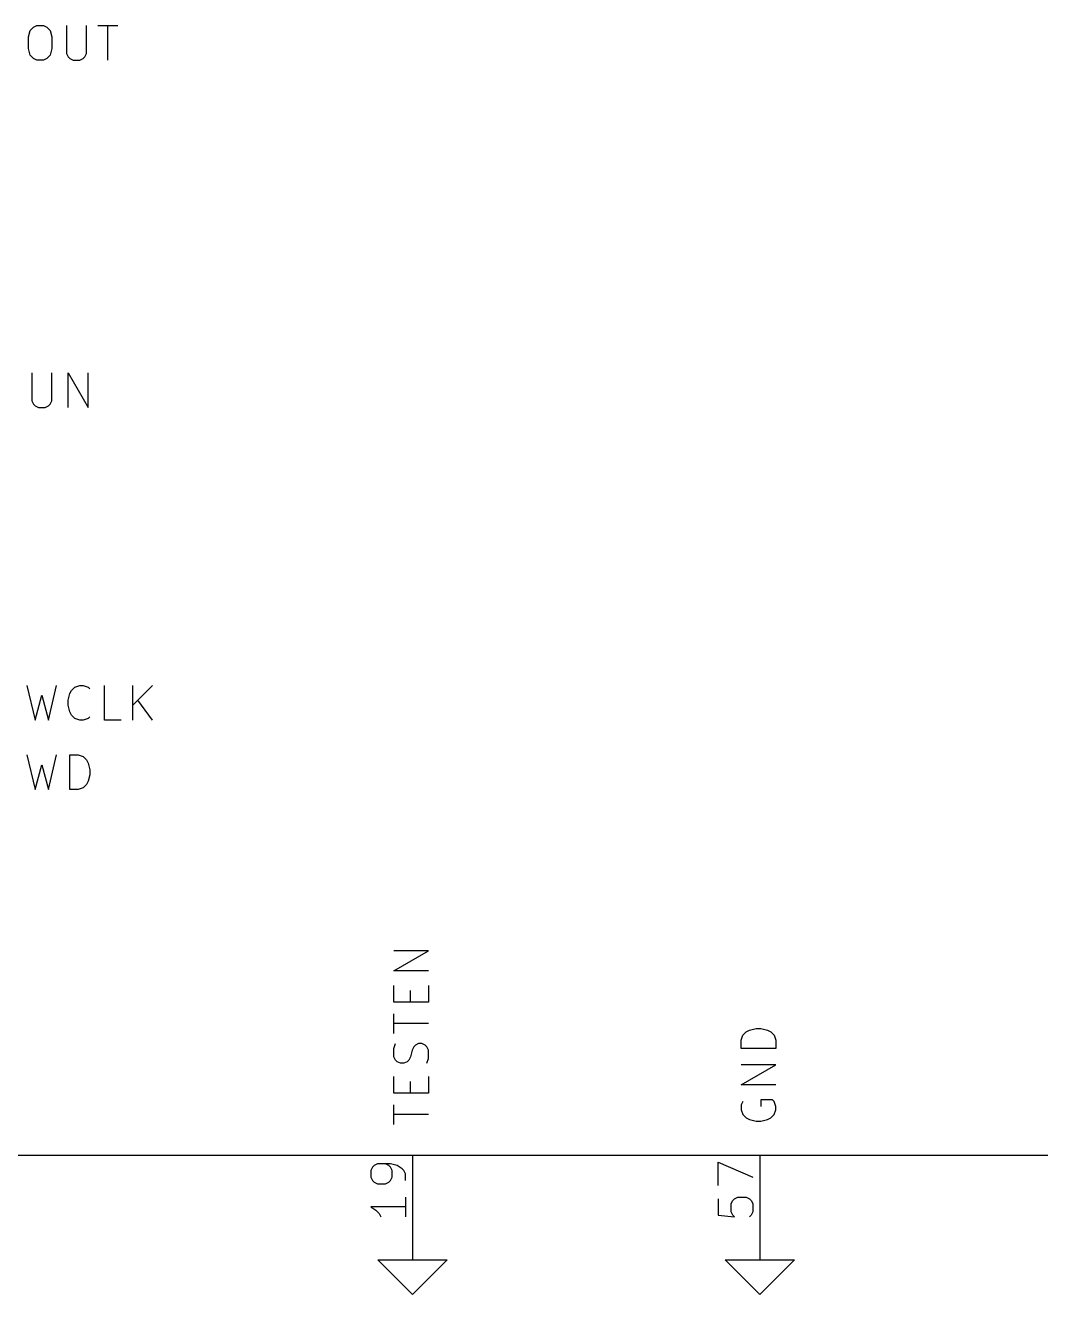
# Model space of a CAD drawing. Extents: x 0.4 to 11.3, y -7.9 to -0.4.
# Drawn here: x 6.693 to 8.154, y -6.2 to -4.373 of the extents above; entities that cross this region are included whole.
import ezdxf

# ---------------------------------------------------------------- set-up
doc = ezdxf.new("R2010")
doc.units = 0
doc.header["$MEASUREMENT"] = 0
for name, color, linetype in [('CYAN2', 4, 'CONTINUOUS'), ('LYELLOW', 51, 'CONTINUOUS'), ('RED2', 1, 'CONTINUOUS'), ('RED3', 11, 'CONTINUOUS')]:
    doc.layers.add(name, color=color, linetype=linetype)

msp = doc.modelspace()

# ---------------------------------------------------------------- linework, layer by layer
at = {"layer": 'CYAN2', "linetype": 'CONTINUOUS'}
for p, q in [((6.6971, -4.3898), (6.6995, -4.3803)), ((6.6971, -4.3898), (6.6995, -4.3803)), ((6.6995, -4.3803), (6.7043, -4.3755)), ((6.6995, -4.3803), (6.7043, -4.3755)), ((6.7043, -4.3755), (6.709, -4.3731)), ((6.7043, -4.3755), (6.709, -4.3731)), ((6.709, -4.3731), (6.7186, -4.3731)), ((6.709, -4.3731), (6.7186, -4.3731)), ((6.7186, -4.3731), (6.7233, -4.3755)), ((6.7186, -4.3731), (6.7233, -4.3755)), ((6.7233, -4.3755), (6.7281, -4.3803)), ((6.7233, -4.3755), (6.7281, -4.3803)), ((6.7281, -4.3803), (6.7305, -4.3898)), ((6.7281, -4.3803), (6.7305, -4.3898)), ((6.7519, -4.3731), (6.7519, -4.4136)), ((6.7519, -4.3731), (6.7519, -4.4136)), ((6.7805, -4.4136), (6.7805, -4.3731)), ((6.7805, -4.4136), (6.7805, -4.3731)), ((6.7971, -4.3731), (6.8257, -4.3731)), ((6.7971, -4.3731), (6.8257, -4.3731)), ((6.8114, -4.4231), (6.8114, -4.3731)), ((6.8114, -4.4231), (6.8114, -4.3731)), ((6.6971, -4.4065), (6.6971, -4.3898)), ((6.6971, -4.4065), (6.6971, -4.3898)), ((6.7305, -4.3898), (6.7305, -4.4065)), ((6.7305, -4.3898), (6.7305, -4.4065)), ((6.6995, -4.416), (6.6971, -4.4065)), ((6.6995, -4.416), (6.6971, -4.4065)), ((6.7043, -4.4208), (6.6995, -4.416)), ((6.7043, -4.4208), (6.6995, -4.416)), ((6.709, -4.4231), (6.7043, -4.4208)), ((6.709, -4.4231), (6.7043, -4.4208)), ((6.7233, -4.4208), (6.7186, -4.4231)), ((6.7233, -4.4208), (6.7186, -4.4231)), ((6.7281, -4.416), (6.7233, -4.4208)), ((6.7281, -4.416), (6.7233, -4.4208)), ((6.7305, -4.4065), (6.7281, -4.416)), ((6.7305, -4.4065), (6.7281, -4.416)), ((6.7519, -4.4136), (6.7543, -4.4184)), ((6.7519, -4.4136), (6.7543, -4.4184)), ((6.7543, -4.4184), (6.7567, -4.4208)), ((6.7543, -4.4184), (6.7567, -4.4208)), ((6.7567, -4.4208), (6.7614, -4.4231)), ((6.7567, -4.4208), (6.7614, -4.4231)), ((6.7709, -4.4231), (6.7757, -4.4208)), ((6.7709, -4.4231), (6.7757, -4.4208)), ((6.7757, -4.4208), (6.7781, -4.4184)), ((6.7757, -4.4208), (6.7781, -4.4184)), ((6.7781, -4.4184), (6.7805, -4.4136)), ((6.7781, -4.4184), (6.7805, -4.4136)), ((6.7186, -4.4231), (6.709, -4.4231)), ((6.7186, -4.4231), (6.709, -4.4231)), ((6.7614, -4.4231), (6.7709, -4.4231)), ((6.7614, -4.4231), (6.7709, -4.4231)), ((6.7019, -4.8731), (6.7019, -4.9136)), ((6.7019, -4.8731), (6.7019, -4.9136)), ((6.7305, -4.9136), (6.7305, -4.8731)), ((6.7305, -4.9136), (6.7305, -4.8731)), ((6.7543, -4.9231), (6.7543, -4.8731)), ((6.7543, -4.8731), (6.7829, -4.9231)), ((6.7543, -4.9231), (6.7543, -4.8731)), ((6.7543, -4.8731), (6.7829, -4.9231)), ((6.7829, -4.9231), (6.7829, -4.8731)), ((6.7829, -4.9231), (6.7829, -4.8731)), ((6.7019, -4.9136), (6.7043, -4.9184)), ((6.7019, -4.9136), (6.7043, -4.9184)), ((6.7281, -4.9184), (6.7305, -4.9136)), ((6.7281, -4.9184), (6.7305, -4.9136)), ((6.7043, -4.9184), (6.7067, -4.9208)), ((6.7043, -4.9184), (6.7067, -4.9208)), ((6.7067, -4.9208), (6.7114, -4.9231)), ((6.7067, -4.9208), (6.7114, -4.9231)), ((6.7114, -4.9231), (6.7209, -4.9231)), ((6.7114, -4.9231), (6.7209, -4.9231)), ((6.7209, -4.9231), (6.7257, -4.9208)), ((6.7209, -4.9231), (6.7257, -4.9208)), ((6.7257, -4.9208), (6.7281, -4.9184)), ((6.7257, -4.9208), (6.7281, -4.9184)), ((6.6948, -5.3231), (6.7067, -5.3731)), ((6.6948, -5.3231), (6.7067, -5.3731)), ((6.7257, -5.3731), (6.7376, -5.3231)), ((6.7257, -5.3731), (6.7376, -5.3231)), ((6.7567, -5.335), (6.759, -5.3303)), ((6.7567, -5.335), (6.759, -5.3303)), ((6.759, -5.3303), (6.7638, -5.3255)), ((6.759, -5.3303), (6.7638, -5.3255)), ((6.7638, -5.3255), (6.7709, -5.3231)), ((6.7638, -5.3255), (6.7709, -5.3231)), ((6.7709, -5.3231), (6.7757, -5.3231)), ((6.7709, -5.3231), (6.7757, -5.3231)), ((6.7757, -5.3231), (6.7829, -5.3255)), ((6.7757, -5.3231), (6.7829, -5.3255)), ((6.7829, -5.3255), (6.7852, -5.3279)), ((6.7829, -5.3255), (6.7852, -5.3279)), ((6.8067, -5.3731), (6.8067, -5.3231)), ((6.8067, -5.3731), (6.8067, -5.3231)), ((6.8471, -5.3731), (6.8471, -5.3231)), ((6.8757, -5.3231), (6.8471, -5.3517)), ((6.8471, -5.3731), (6.8471, -5.3231)), ((6.8757, -5.3231), (6.8471, -5.3517)), ((6.7067, -5.3731), (6.7162, -5.3374)), ((6.7067, -5.3731), (6.7162, -5.3374)), ((6.7162, -5.3374), (6.7257, -5.3731)), ((6.7162, -5.3374), (6.7257, -5.3731)), ((6.7543, -5.3446), (6.7567, -5.335)), ((6.7543, -5.3446), (6.7567, -5.335)), ((6.7543, -5.3517), (6.7543, -5.3446)), ((6.7543, -5.3517), (6.7543, -5.3446)), ((6.7567, -5.3612), (6.7543, -5.3517)), ((6.7567, -5.3612), (6.7543, -5.3517)), ((6.8757, -5.3731), (6.8543, -5.3446)), ((6.8757, -5.3731), (6.8543, -5.3446)), ((6.759, -5.366), (6.7567, -5.3612)), ((6.759, -5.366), (6.7567, -5.3612)), ((6.7638, -5.3708), (6.759, -5.366)), ((6.7638, -5.3708), (6.759, -5.366)), ((6.7709, -5.3731), (6.7638, -5.3708)), ((6.7709, -5.3731), (6.7638, -5.3708)), ((6.7829, -5.3708), (6.7757, -5.3731)), ((6.7829, -5.3708), (6.7757, -5.3731)), ((6.7852, -5.3684), (6.7829, -5.3708)), ((6.7852, -5.3684), (6.7829, -5.3708)), ((6.7757, -5.3731), (6.7709, -5.3731)), ((6.7757, -5.3731), (6.7709, -5.3731)), ((6.8305, -5.3731), (6.8067, -5.3731)), ((6.8305, -5.3731), (6.8067, -5.3731)), ((6.6948, -5.4231), (6.7067, -5.4731)), ((6.6948, -5.4231), (6.7067, -5.4731)), ((6.7257, -5.4731), (6.7376, -5.4231)), ((6.7257, -5.4731), (6.7376, -5.4231)), ((6.7567, -5.4731), (6.7567, -5.4231)), ((6.7567, -5.4231), (6.7686, -5.4231)), ((6.7567, -5.4731), (6.7567, -5.4231)), ((6.7567, -5.4231), (6.7686, -5.4231)), ((6.7686, -5.4231), (6.7757, -5.4255)), ((6.7686, -5.4231), (6.7757, -5.4255)), ((6.7757, -5.4255), (6.7805, -5.4303)), ((6.7757, -5.4255), (6.7805, -5.4303)), ((6.7067, -5.4731), (6.7162, -5.4374)), ((6.7067, -5.4731), (6.7162, -5.4374)), ((6.7162, -5.4374), (6.7257, -5.4731)), ((6.7162, -5.4374), (6.7257, -5.4731)), ((6.7805, -5.4303), (6.7829, -5.435)), ((6.7805, -5.4303), (6.7829, -5.435)), ((6.7829, -5.435), (6.7852, -5.4446)), ((6.7829, -5.435), (6.7852, -5.4446)), ((6.7829, -5.4612), (6.7805, -5.466)), ((6.7829, -5.4612), (6.7805, -5.466)), ((6.7852, -5.4517), (6.7829, -5.4612)), ((6.7852, -5.4517), (6.7829, -5.4612)), ((6.7852, -5.4446), (6.7852, -5.4517)), ((6.7852, -5.4446), (6.7852, -5.4517)), ((6.7686, -5.4731), (6.7567, -5.4731)), ((6.7686, -5.4731), (6.7567, -5.4731)), ((6.7757, -5.4708), (6.7686, -5.4731)), ((6.7757, -5.4708), (6.7686, -5.4731)), ((6.7805, -5.466), (6.7757, -5.4708)), ((6.7805, -5.466), (6.7757, -5.4708)), ((7.2231, -5.7338), (7.2731, -5.7052)), ((7.2731, -5.7052), (7.2231, -5.7052)), ((7.2231, -5.7338), (7.2731, -5.7052)), ((7.2731, -5.7052), (7.2231, -5.7052)), ((7.2731, -5.7338), (7.2231, -5.7338)), ((7.2731, -5.7338), (7.2231, -5.7338)), ((7.2231, -5.7791), (7.2231, -5.7552)), ((7.2231, -5.7791), (7.2231, -5.7552)), ((7.2469, -5.7791), (7.2469, -5.7624)), ((7.2469, -5.7791), (7.2469, -5.7624)), ((7.2731, -5.7552), (7.2731, -5.7791)), ((7.2731, -5.7552), (7.2731, -5.7791)), ((7.2731, -5.7791), (7.2231, -5.7791)), ((7.2731, -5.7791), (7.2231, -5.7791)), ((7.2231, -5.8243), (7.2231, -5.7957)), ((7.2231, -5.8243), (7.2231, -5.7957)), ((7.2731, -5.81), (7.2231, -5.81)), ((7.2731, -5.81), (7.2231, -5.81)), ((7.7231, -5.8338), (7.7255, -5.8267)), ((7.7231, -5.8338), (7.7255, -5.8267)), ((7.7255, -5.8267), (7.7303, -5.8219)), ((7.7255, -5.8267), (7.7303, -5.8219)), ((7.7303, -5.8219), (7.735, -5.8195)), ((7.7303, -5.8219), (7.735, -5.8195)), ((7.735, -5.8195), (7.7446, -5.8171)), ((7.735, -5.8195), (7.7446, -5.8171)), ((7.7446, -5.8171), (7.7517, -5.8171)), ((7.7446, -5.8171), (7.7517, -5.8171)), ((7.7517, -5.8171), (7.7612, -5.8195)), ((7.7517, -5.8171), (7.7612, -5.8195)), ((7.7612, -5.8195), (7.766, -5.8219)), ((7.7612, -5.8195), (7.766, -5.8219)), ((7.766, -5.8219), (7.7708, -5.8267)), ((7.766, -5.8219), (7.7708, -5.8267)), ((7.7708, -5.8267), (7.7731, -5.8338)), ((7.7708, -5.8267), (7.7731, -5.8338)), ((7.2231, -5.8457), (7.2255, -5.8386)), ((7.2231, -5.8457), (7.2255, -5.8386)), ((7.2231, -5.8576), (7.2231, -5.8457)), ((7.2231, -5.8576), (7.2231, -5.8457)), ((7.2517, -5.8433), (7.2493, -5.8481)), ((7.2517, -5.8433), (7.2493, -5.8481)), ((7.2541, -5.841), (7.2517, -5.8433)), ((7.2541, -5.841), (7.2517, -5.8433)), ((7.2588, -5.8386), (7.2541, -5.841)), ((7.2588, -5.8386), (7.2541, -5.841)), ((7.2636, -5.8386), (7.2588, -5.8386)), ((7.2636, -5.8386), (7.2588, -5.8386)), ((7.2684, -5.841), (7.2636, -5.8386)), ((7.2684, -5.841), (7.2636, -5.8386)), ((7.2708, -5.8433), (7.2684, -5.841)), ((7.2708, -5.8433), (7.2684, -5.841)), ((7.2731, -5.8481), (7.2708, -5.8433)), ((7.2731, -5.8481), (7.2708, -5.8433)), ((7.7231, -5.8457), (7.7231, -5.8338)), ((7.7231, -5.8457), (7.7231, -5.8338)), ((7.7731, -5.8457), (7.7231, -5.8457)), ((7.7731, -5.8457), (7.7231, -5.8457)), ((7.7731, -5.8338), (7.7731, -5.8457)), ((7.7731, -5.8338), (7.7731, -5.8457)), ((7.2255, -5.8624), (7.2231, -5.8576)), ((7.2255, -5.8624), (7.2231, -5.8576)), ((7.2279, -5.8648), (7.2255, -5.8624)), ((7.2279, -5.8648), (7.2255, -5.8624)), ((7.2446, -5.8624), (7.2422, -5.8648)), ((7.2446, -5.8624), (7.2422, -5.8648)), ((7.2469, -5.8576), (7.2446, -5.8624)), ((7.2469, -5.8576), (7.2446, -5.8624)), ((7.2493, -5.8481), (7.2469, -5.8576)), ((7.2493, -5.8481), (7.2469, -5.8576)), ((7.2708, -5.8671), (7.2731, -5.86)), ((7.2708, -5.8671), (7.2731, -5.86)), ((7.2731, -5.86), (7.2731, -5.8481)), ((7.2731, -5.86), (7.2731, -5.8481)), ((7.2327, -5.8671), (7.2279, -5.8648)), ((7.2327, -5.8671), (7.2279, -5.8648)), ((7.2374, -5.8671), (7.2327, -5.8671)), ((7.2374, -5.8671), (7.2327, -5.8671)), ((7.2422, -5.8648), (7.2374, -5.8671)), ((7.2422, -5.8648), (7.2374, -5.8671)), ((7.7231, -5.8981), (7.7731, -5.8695)), ((7.7731, -5.8695), (7.7231, -5.8695)), ((7.7231, -5.8981), (7.7731, -5.8695)), ((7.7731, -5.8695), (7.7231, -5.8695)), ((7.2231, -5.91), (7.2231, -5.8862)), ((7.2231, -5.91), (7.2231, -5.8862)), ((7.2469, -5.91), (7.2469, -5.8933)), ((7.2469, -5.91), (7.2469, -5.8933)), ((7.2731, -5.8862), (7.2731, -5.91)), ((7.2731, -5.8862), (7.2731, -5.91)), ((7.7731, -5.8981), (7.7231, -5.8981)), ((7.7731, -5.8981), (7.7231, -5.8981)), ((7.2731, -5.91), (7.2231, -5.91)), ((7.2731, -5.91), (7.2231, -5.91)), ((7.2231, -5.9552), (7.2231, -5.9267)), ((7.2231, -5.9552), (7.2231, -5.9267)), ((7.7255, -5.9219), (7.7231, -5.9267)), ((7.7255, -5.9219), (7.7231, -5.9267)), ((7.7231, -5.9267), (7.7231, -5.9338)), ((7.7231, -5.9267), (7.7231, -5.9338)), ((7.7231, -5.9338), (7.7255, -5.9409)), ((7.7231, -5.9338), (7.7255, -5.9409)), ((7.7684, -5.9195), (7.7517, -5.9195)), ((7.7517, -5.9195), (7.7517, -5.929)), ((7.7684, -5.9195), (7.7517, -5.9195)), ((7.7517, -5.9195), (7.7517, -5.929)), ((7.7708, -5.9219), (7.7684, -5.9195)), ((7.7708, -5.9219), (7.7684, -5.9195)), ((7.7731, -5.929), (7.7708, -5.9219)), ((7.7731, -5.929), (7.7708, -5.9219)), ((7.7708, -5.9409), (7.7731, -5.9338)), ((7.7708, -5.9409), (7.7731, -5.9338)), ((7.7731, -5.9338), (7.7731, -5.929)), ((7.7731, -5.9338), (7.7731, -5.929)), ((7.2731, -5.9409), (7.2231, -5.9409)), ((7.2731, -5.9409), (7.2231, -5.9409)), ((7.7255, -5.9409), (7.7303, -5.9457)), ((7.7255, -5.9409), (7.7303, -5.9457)), ((7.7303, -5.9457), (7.735, -5.9481)), ((7.7303, -5.9457), (7.735, -5.9481)), ((7.735, -5.9481), (7.7446, -5.9505)), ((7.735, -5.9481), (7.7446, -5.9505)), ((7.7446, -5.9505), (7.7517, -5.9505)), ((7.7446, -5.9505), (7.7517, -5.9505)), ((7.7517, -5.9505), (7.7612, -5.9481)), ((7.7517, -5.9505), (7.7612, -5.9481)), ((7.7612, -5.9481), (7.766, -5.9457)), ((7.7612, -5.9481), (7.766, -5.9457)), ((7.766, -5.9457), (7.7708, -5.9409)), ((7.766, -5.9457), (7.7708, -5.9409))]:
    msp.add_line(p, q, dxfattribs=at)
at = {"layer": 'LYELLOW', "linetype": 'CONTINUOUS'}
msp.add_line((8.9, -6), (6.6, -6), dxfattribs=at)
at = {"layer": 'RED2', "linetype": 'CONTINUOUS'}
for p, q in [((8.9, -6), (6.6, -6)), ((7.25, -6), (7.25, -6.1)), ((7.25, -6), (7.25, -6.1)), ((7.75, -6), (7.75, -6.1)), ((7.75, -6), (7.75, -6.1)), ((7.25, -6.1), (7.25, -6.15)), ((7.75, -6.1), (7.75, -6.15)), ((7.25, -6.2), (7.2, -6.15)), ((7.2, -6.15), (7.25, -6.15)), ((7.25, -6.15), (7.3, -6.15)), ((7.3, -6.15), (7.25, -6.2)), ((7.75, -6.2), (7.7, -6.15)), ((7.7, -6.15), (7.75, -6.15)), ((7.75, -6.15), (7.8, -6.15)), ((7.8, -6.15), (7.75, -6.2))]:
    msp.add_line(p, q, dxfattribs=at)
at = {"layer": 'RED3', "linetype": 'CONTINUOUS'}
for p, q in [((7.6899, -6.0429), (7.6899, -6.0095)), ((7.6899, -6.0095), (7.7399, -6.0309)), ((7.6899, -6.0429), (7.6899, -6.0095)), ((7.6899, -6.0095), (7.7399, -6.0309)), ((7.1923, -6.0167), (7.1899, -6.0214)), ((7.1923, -6.0167), (7.1899, -6.0214)), ((7.1899, -6.0214), (7.1899, -6.0309)), ((7.1899, -6.0214), (7.1899, -6.0309)), ((7.1946, -6.0143), (7.1923, -6.0167)), ((7.1946, -6.0143), (7.1923, -6.0167)), ((7.1994, -6.0119), (7.1946, -6.0143)), ((7.1994, -6.0119), (7.1946, -6.0143)), ((7.2184, -6.0119), (7.1994, -6.0119)), ((7.2184, -6.0119), (7.1994, -6.0119)), ((7.2161, -6.0143), (7.2113, -6.0119)), ((7.2161, -6.0143), (7.2113, -6.0119)), ((7.2184, -6.0167), (7.2161, -6.0143)), ((7.2184, -6.0167), (7.2161, -6.0143)), ((7.228, -6.0143), (7.2184, -6.0119)), ((7.228, -6.0143), (7.2184, -6.0119)), ((7.2208, -6.0214), (7.2184, -6.0167)), ((7.2208, -6.0214), (7.2184, -6.0167)), ((7.2208, -6.0309), (7.2208, -6.0214)), ((7.2208, -6.0309), (7.2208, -6.0214)), ((7.2351, -6.019), (7.228, -6.0143)), ((7.2351, -6.019), (7.228, -6.0143)), ((7.2375, -6.0214), (7.2351, -6.019)), ((7.2375, -6.0214), (7.2351, -6.019)), ((7.2399, -6.0262), (7.2375, -6.0214)), ((7.2399, -6.0262), (7.2375, -6.0214)), ((7.2399, -6.0357), (7.2399, -6.0262)), ((7.2399, -6.0357), (7.2399, -6.0262)), ((7.1899, -6.0309), (7.1923, -6.0357)), ((7.1899, -6.0309), (7.1923, -6.0357)), ((7.1923, -6.0357), (7.1946, -6.0381)), ((7.1923, -6.0357), (7.1946, -6.0381)), ((7.1946, -6.0381), (7.1994, -6.0405)), ((7.1946, -6.0381), (7.1994, -6.0405)), ((7.1994, -6.0405), (7.2113, -6.0405)), ((7.1994, -6.0405), (7.2113, -6.0405)), ((7.2113, -6.0405), (7.2161, -6.0381)), ((7.2113, -6.0405), (7.2161, -6.0381)), ((7.2161, -6.0381), (7.2184, -6.0357)), ((7.2161, -6.0381), (7.2184, -6.0357)), ((7.2184, -6.0357), (7.2208, -6.0309)), ((7.2184, -6.0357), (7.2208, -6.0309)), ((7.2399, -6.0595), (7.2399, -6.0881)), ((7.2399, -6.0595), (7.2399, -6.0881)), ((7.6899, -6.0619), (7.6899, -6.0857)), ((7.6899, -6.0619), (7.6899, -6.0857)), ((7.7089, -6.069), (7.7113, -6.0643)), ((7.7089, -6.069), (7.7113, -6.0643)), ((7.7113, -6.0643), (7.7137, -6.0619)), ((7.7113, -6.0643), (7.7137, -6.0619)), ((7.7137, -6.0619), (7.7184, -6.0595)), ((7.7137, -6.0619), (7.7184, -6.0595)), ((7.7184, -6.0595), (7.7304, -6.0595)), ((7.7184, -6.0595), (7.7304, -6.0595)), ((7.7304, -6.0595), (7.7351, -6.0619)), ((7.7304, -6.0595), (7.7351, -6.0619)), ((7.7351, -6.0619), (7.7375, -6.0643)), ((7.7351, -6.0619), (7.7375, -6.0643)), ((7.7375, -6.0643), (7.7399, -6.069)), ((7.7375, -6.0643), (7.7399, -6.069)), ((7.2399, -6.0738), (7.1899, -6.0738)), ((7.1899, -6.0738), (7.197, -6.0786)), ((7.2399, -6.0738), (7.1899, -6.0738)), ((7.1899, -6.0738), (7.197, -6.0786)), ((7.197, -6.0786), (7.2018, -6.0833)), ((7.197, -6.0786), (7.2018, -6.0833)), ((7.2018, -6.0833), (7.2042, -6.0881)), ((7.2018, -6.0833), (7.2042, -6.0881)), ((7.7089, -6.0809), (7.7089, -6.069)), ((7.7089, -6.0809), (7.7089, -6.069)), ((7.7113, -6.0857), (7.7089, -6.0809)), ((7.7113, -6.0857), (7.7089, -6.0809)), ((7.7399, -6.0809), (7.7375, -6.0857)), ((7.7399, -6.0809), (7.7375, -6.0857)), ((7.7399, -6.069), (7.7399, -6.0809)), ((7.7399, -6.069), (7.7399, -6.0809)), ((7.6899, -6.0857), (7.7137, -6.0881)), ((7.6899, -6.0857), (7.7137, -6.0881)), ((7.7137, -6.0881), (7.7113, -6.0857)), ((7.7137, -6.0881), (7.7113, -6.0857)), ((7.7375, -6.0857), (7.7351, -6.0881)), ((7.7375, -6.0857), (7.7351, -6.0881))]:
    msp.add_line(p, q, dxfattribs=at)

doc.saveas('drawing.dxf')
